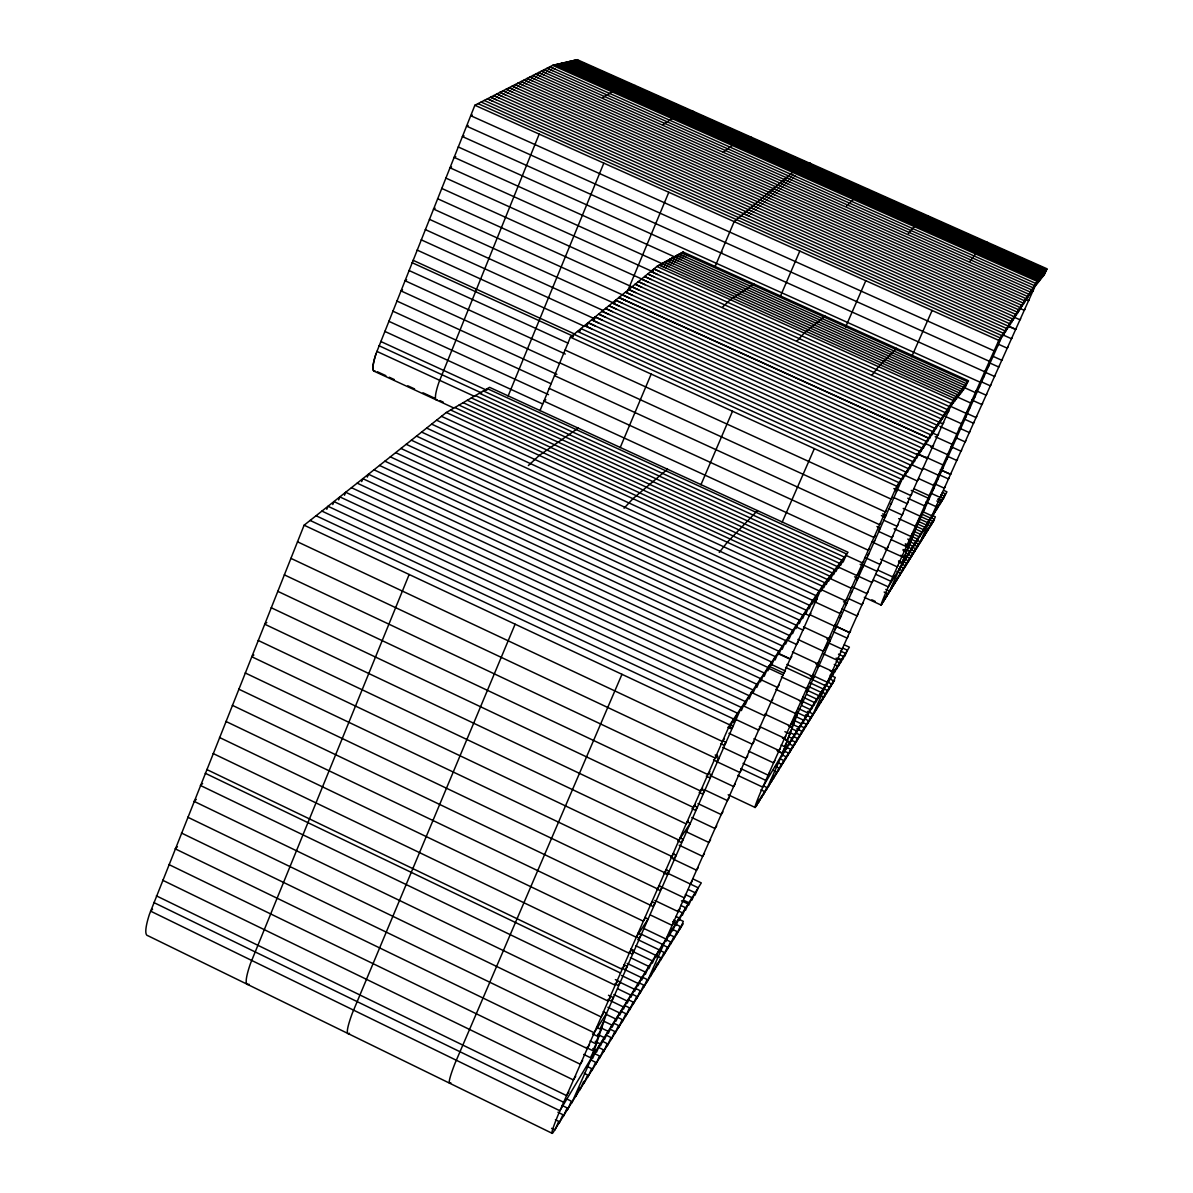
<?xml version="1.0" encoding="UTF-8"?>
<svg xmlns="http://www.w3.org/2000/svg" width="1193" height="1193" viewBox="0 0 1193 1193"><rect width="100%" height="100%" fill="white"/><g stroke="black" fill="none" stroke-linecap="round" stroke-linejoin="round"><path stroke-width="1.5" d="M453.325 407.767L374.184 371.232A34.165 6.472 -65.3 0 1 376.108 353.531L474.889 105.238L552.672 65.361L577.606 59.65M766.234 790.198L782.593 753.499L797.267 714.473L903.653 475.753L580.946 328.582L579.619 331.773M683.157 923.814L552.956 1132.754A56.846 3.132 -64.8 0 1 558.548 1113.904L729.743 724.867L822.38 586.166L848.029 552.27L489.562 387.337L446.331 412.48L304.111 525.203L149.438 914.3A55.937 9.842 -63.6 0 0 147.798 935.67L552.225 1133.35M326.807 509.307L327.986 506.279L745.327 701.559L741.36 710.596M332.772 504.564L333.936 501.567L749.204 695.728L745.267 704.735M338.663 499.882L339.841 496.884L753.051 689.972L749.129 698.934M344.509 495.244L345.672 492.262L756.854 684.275L752.947 693.193M361.688 481.599L362.836 478.661L768.038 667.528L764.176 676.327M367.295 477.14L368.443 474.217L771.692 662.055L767.86 670.824M888.293 593.905L901.893 563.573L915.642 528.991L1003.417 333.294L484.209 100.451M539.176 134.108L438.875 382.461A34.314 5.846 -65.3 0 0 437.279 399.968M572.774 337.157L573.937 334.308L899.075 482.703L895.913 489.831M409.169 574.489L250.455 963.586A56.19 8.202 -63.9 0 0 249.009 984.18M508.099 396.076L603.822 163.143M539.967 410.705L570.388 337.201L656.896 266.471L683.335 251.887M614.544 302.933L615.692 300.174L622.522 303.365M627.622 291.017L668.781 192.312M652.541 272.213L653.928 268.917L951.298 403.502L948.375 410.049M515.108 624.193L352.293 1013.275A56.414 6.547 -64.2 0 0 349.504 1033.302M620.181 447.614L651.184 374.095M715.159 266.367L734.187 221.57M780.61 295.775L799.817 251.037M700.932 484.761L732.517 411.227M621.971 674.313L454.995 1063.381A56.653 4.861 -64.5 0 0 450.82 1082.812M845.658 326.897L865.805 280.668M782.19 522.146L814.357 448.598M729.654 728.177L733.665 719.006L310.12 520.446M733.531 722.347L737.528 713.22L316.041 515.749M756.735 687.526L760.627 678.638L351.458 487.683M760.478 681.889L764.355 673.046L357.169 483.15M771.483 665.366L775.316 656.642L374.005 469.803M775.077 659.968L778.895 651.274L379.493 465.449M778.641 654.614L782.429 645.98M782.161 649.32L785.948 640.716L390.335 456.859M785.65 644.086L789.423 635.511L395.673 452.639M789.11 638.896L792.853 630.366L400.952 448.449M792.54 633.751L796.268 625.251L406.187 444.288M795.925 628.666L799.638 620.211L411.376 440.187M799.28 623.626L802.978 615.2L416.506 436.116M802.606 618.63L806.289 610.249L421.606 432.075M805.901 613.679L809.57 605.343L426.647 428.078M809.167 608.788L812.821 600.482L431.627 424.126M812.388 603.941L816.027 595.665L436.578 420.204M815.594 599.125L819.218 590.893L441.485 416.327M559.144 1123.269L562.917 1114.694L557.906 1112.249M563.379 1116.439L567.137 1107.909L562.127 1105.479M567.585 1109.699L571.328 1101.199L566.302 1098.753M571.73 1103.003L592.19 1056.625L606.581 1013.275L741.36 707.479L321.901 511.096M575.846 1096.382L579.574 1087.971M592.533 1058.594L596.232 1050.213L592.891 1048.587M579.932 1089.835L583.631 1081.44M596.545 1052.196L600.228 1043.845L595.247 1041.444M583.974 1083.333L587.657 1074.982L584.302 1073.357M600.511 1045.858L604.18 1037.552L597.574 1034.361M587.97 1076.906L591.639 1068.585L588.283 1066.974M604.448 1039.58L608.102 1031.319L601.421 1028.083M591.922 1070.539L595.59 1062.262L590.565 1059.816M608.341 1033.377L611.979 1025.13L603.658 1021.119M595.844 1064.231L599.497 1055.984L592.802 1052.733M612.203 1027.218L615.827 1019.016L605.895 1014.214M599.736 1057.967L603.36 1049.765L598.349 1047.335M616.02 1021.119L619.629 1012.946L607.893 1007.295M603.583 1051.779L607.207 1043.607L602.182 1041.176M619.808 1015.079L623.402 1006.952L611.726 1001.315M911.691 356.692L932.121 310.448M607.401 1045.65L610.995 1037.507L605.984 1035.077M623.551 1009.099L627.13 1001.002L613.858 994.589M611.189 1039.565L614.768 1031.453L609.757 1029.037M627.264 1003.179L630.843 995.111L617.616 988.743M614.932 1033.541L618.496 1025.473L613.485 1023.042M630.948 997.303L634.512 989.265L619.435 982.018M812.001 716.59L953.267 400.49L656.896 266.471L683.186 252.066L968.537 380.806L953.267 400.49L896.748 486.222L761.656 789.677A43.112 1.864 -65.1 0 0 755.273 807.467L834.548 680.338M618.63 1027.576L622.194 1019.538L617.184 1017.122M634.601 991.487L638.136 983.479L621.464 975.456M622.314 1021.67L625.848 1013.662L620.837 1011.246M638.21 985.716L641.745 977.753L621.717 968.134M625.952 1015.81L629.486 1007.831L624.461 1005.416M641.789 980.005L645.309 972.071L627.13 963.347M629.561 1010.009L633.08 1002.06L628.055 999.645M645.338 974.353L648.843 966.449L630.426 957.606M633.14 1004.252L636.644 996.349L631.619 993.918M648.858 968.746L652.347 960.872L632.335 951.268M636.689 998.556L640.179 990.667L635.153 988.251M652.347 963.183L655.807 955.354L635.899 945.795M640.194 992.904L643.668 985.06L638.658 982.644M655.792 957.681L659.252 949.867L637.763 939.577M643.683 987.312L647.143 979.483L642.117 977.067M659.222 952.223L662.667 944.438L640.88 934.015M647.128 981.75L822.38 586.166L446.331 412.48M650.543 976.262L653.988 968.492M665.977 941.456L669.392 933.731M653.943 970.804L657.358 963.079M669.303 936.132L672.703 928.452M657.298 965.405L660.713 957.711L657.358 956.1M672.598 930.868L675.999 923.218L672.643 921.607M660.624 960.037L664.024 952.372L660.668 950.761M675.879 925.649L679.264 918.028L675.924 916.418M663.934 954.728L667.319 947.093L662.279 944.677M679.13 920.474L682.485 912.869L677.505 910.498M667.2 949.464L670.585 941.859L665.545 939.443M682.336 915.344L685.692 907.769L680.726 905.398M670.451 944.245L673.806 936.669L670.451 935.058M685.528 910.244L688.868 902.713L683.828 900.312M673.672 939.07L677.013 931.524L671.987 929.123M688.689 905.204L692.029 897.703L685.334 894.511M676.863 933.94L680.189 926.424L675.163 924.023M691.821 900.208L695.146 892.737L688.48 889.56M680.025 928.855L683.35 921.369L678.31 918.968M694.937 895.242L698.248 887.801L666.917 872.873M898.225 486.312L901.371 479.213L577.457 331.43M902.892 479.213L906.024 472.16L584.555 325.614L591.698 328.88M905.233 475.664L908.35 468.64L588.119 322.707L586.971 325.525L588.194 322.662L595.232 325.957M907.545 472.13L910.662 465.136L591.653 319.828M909.856 468.64L912.943 461.661L595.158 316.95L594.01 319.754L595.232 316.906L602.211 320.171M912.138 465.166L915.225 458.216L598.632 314.117M914.405 461.721L917.477 454.787L602.077 311.298L609.086 314.49M916.656 458.306L919.714 451.401L605.507 308.495M918.878 454.906L921.935 448.031L608.907 305.721L615.856 308.883M921.085 451.536L924.128 444.691L612.277 302.962L619.197 306.109M923.293 448.21L926.32 441.38L615.618 300.233M925.47 444.885L928.482 438.085L618.943 297.504L928.467 438.114M927.632 441.604L930.644 434.819L433.491 209.029L435.162 208.223M929.779 438.338L932.777 431.583L625.505 292.151L632.335 295.238M931.912 435.102L934.894 428.362L628.741 289.496L635.556 292.583M934.015 431.881L936.997 425.17L437.592 198.724M821.187 591.161L824.915 582.81L450.611 409.989M823.722 587.806L827.42 579.5L454.831 407.529M826.227 584.481L829.91 576.204L459.022 405.098M828.703 581.185L832.371 572.953L463.182 402.682M831.163 577.934L834.817 569.732L467.283 400.281M833.594 574.698L837.232 566.526L471.369 397.925M756.317 806.11L759.344 799.325M758.778 802.188L761.79 795.433M761.283 798.162L764.295 791.421L760.925 789.841M763.774 794.165L766.771 787.44L763.401 785.859M768.695 786.247L771.662 779.581M782.041 756.317L784.994 749.681M771.125 782.34L774.093 775.689M784.427 752.515L787.38 745.893M773.541 778.462L776.494 771.826L773.124 770.246M786.798 748.727L789.736 742.135L786.381 740.57M775.927 774.6L778.88 767.994L775.525 766.413M789.155 744.969L792.077 738.407L788.737 736.842M778.313 770.782L781.251 764.191L777.881 762.61M791.481 741.241L794.404 734.709L789.408 732.368M780.669 766.98L783.607 760.418L780.237 758.837M793.807 737.557L796.715 731.026L791.734 728.699M783.026 763.207L785.933 756.675L782.578 755.094M796.104 733.874L799.012 727.387L792.391 724.285M936.117 428.69L939.085 422.009M938.205 425.528L941.158 418.862L638.344 281.652M940.263 422.382L943.216 415.746L641.491 279.073M942.321 419.265L945.259 412.644L644.623 276.508L651.303 279.535M944.349 416.178L947.287 409.572L647.724 273.972L654.39 276.985M946.377 413.106L949.3 406.53L650.796 271.452M792.599 172.374L810.196 163.337L1047.2 268.887L1037.239 281.399L998.809 340.393L887.368 588.984A34.895 1.238 -65.3 0 0 881.15 605.09L864.314 597.32M836.01 571.492L839.633 563.364L475.396 395.569M838.396 568.315L842.004 560.233L479.407 393.243M840.767 565.169L844.361 557.116L483.374 390.931M843.108 562.067L846.687 554.044L487.296 388.65M785.352 759.464L788.26 752.947L784.89 751.366M798.385 730.235L801.278 723.763L794.538 720.602M787.648 755.751L790.556 749.264L787.186 747.668M800.652 726.612L803.545 720.169L795.149 716.232M789.945 752.067L792.838 745.595L789.483 744.014M802.904 723.033L805.782 716.59L797.416 712.683M792.227 748.399L795.105 741.957L791.734 740.376M805.141 719.454L808.004 713.056L798.013 708.374M794.493 744.76L797.356 738.333L794.001 736.767M807.363 715.919L810.226 709.537L801.92 705.659M796.73 741.151L799.593 734.754L796.223 733.173M809.57 712.4L812.418 706.032L802.486 701.395M798.952 737.572L801.815 731.19L796.76 728.819M811.762 708.91L814.595 702.573L802.785 697.055M801.174 734.008L804.022 727.641L800.652 726.075M813.924 705.451L816.758 699.128L806.677 694.415M803.366 730.489L806.2 724.136L802.829 722.555M816.087 702.006L818.905 695.713L807.184 690.24M805.543 726.969L808.377 720.647L804.992 719.066M818.234 698.591L821.038 692.313L809.346 686.87M807.721 723.495L810.539 717.187L805.484 714.831M820.352 695.206L823.155 688.943L809.838 682.739M809.868 720.035L812.672 713.742L807.616 711.386M822.469 691.836L825.258 685.587L812.001 679.413M814.118 713.19L816.907 706.942M826.645 685.17L829.418 678.966M816.236 709.805L819.009 703.572M828.717 681.874L831.476 675.685M818.323 706.435L821.097 700.231M830.76 678.593L833.519 672.434L830.179 670.884M820.396 703.095L823.17 696.906L819.785 695.34M832.803 675.342L835.547 669.198M822.454 699.769L825.213 693.61L821.858 692.044M834.832 672.121L837.561 665.992L834.25 664.441M824.512 696.488L827.256 690.329L823.886 688.764M836.845 668.915L839.574 662.801L836.263 661.265M826.54 693.208L829.284 687.079L824.244 684.737M838.843 665.724L841.557 659.64L838.172 658.059M828.568 689.957L831.297 683.857L827.927 682.277M840.826 662.562L843.54 656.493L838.485 654.152M830.567 686.736L833.296 680.636L829.94 679.071M842.795 659.416L845.494 653.361L840.454 651.035M832.565 683.529L835.279 677.46L830.224 675.104M844.748 656.299L847.448 650.26L842.422 647.933M997.751 343.838L1000.36 338.007L478.02 103.627M999.302 341.452L1001.896 335.651L481.122 102.046M1002.433 336.635L1005.013 330.864L487.43 98.81L493.127 101.375M1003.999 334.219L1006.579 328.463L490.591 97.185L496.273 99.735M1005.565 331.818L1008.13 326.077L493.723 95.574L499.405 98.124M1007.116 329.432L1009.666 323.706L496.855 93.979M1008.652 327.061L1011.202 321.349L499.956 92.383M1010.188 324.705L1012.723 319.008L503.043 90.802L508.665 93.322M1011.709 322.364L1014.244 316.697L506.1 89.236L511.708 91.742M1013.215 320.037L1015.75 314.385L509.143 87.671M1014.721 317.726L1017.241 312.089L512.17 86.12L517.747 88.61M1016.212 315.429L1018.733 309.807L515.182 84.584L520.73 87.059M1017.704 313.148L1020.209 307.54L518.15 83.063M1019.18 310.881L1021.67 305.289L521.147 81.527L526.665 83.987M1020.641 308.614L1023.132 303.052L524.1 80.006L529.603 82.466M1022.103 306.377L1024.578 300.815L773.407 188.539L779.014 191.044M1023.549 304.155L1026.025 298.608L529.946 77.008L535.418 79.454M1024.981 301.933L1027.456 296.416L777.776 184.855L783.354 187.346M1026.412 299.741L1028.873 294.224L535.732 74.041L541.175 76.471M1027.829 297.549L1030.29 292.061L538.595 72.579M1029.246 295.387L1031.691 289.899L541.443 71.118M1030.648 293.224L1033.093 287.752L544.276 69.656L549.675 72.072M1032.049 291.077L1034.48 285.619L547.095 68.225L552.478 70.626M1033.436 288.945L1035.867 283.502L549.884 66.793L555.252 69.179M951.79 405.188L954.773 398.566L659.475 265.07L666.067 268.022M953.296 403.249L956.249 396.658L449.955 167.766L451.595 167.02M954.773 401.325L957.725 394.749L664.561 262.281M956.249 399.416L959.187 392.87L667.081 260.894M957.711 397.523L960.633 391.006L669.571 259.522M959.157 395.644L962.08 389.142L672.062 258.165M960.604 393.779L963.512 387.293L674.522 256.823M962.035 391.915L964.928 385.473L676.968 255.481M963.452 390.081L966.345 383.654L679.384 254.154L685.841 256.927M964.854 388.262L967.732 381.849L681.799 252.827M881.746 604.389L884.267 598.782M883.357 601.824L885.862 596.246M885.012 599.169L887.517 593.607L884.147 592.056M886.653 596.53L889.143 590.967L885.773 589.417M889.918 591.281L892.394 585.763M901.028 566.526L903.489 561.053M891.529 588.686L894.004 583.183M902.609 564.006L905.069 558.533M893.139 586.106L895.6 580.618M904.19 561.485L906.635 556.042M894.735 583.541L897.181 578.068M905.755 558.995L908.186 553.567M896.316 580.991L898.761 575.533M907.306 556.52L909.737 551.091L906.426 549.585M897.897 578.471L900.327 573.028L896.957 571.462M908.842 554.059L911.273 548.646L907.888 547.095M899.462 575.951L901.893 570.522L898.523 568.972M910.378 551.598L912.809 546.215L907.739 543.889M901.013 573.445L903.444 568.032L900.059 566.481M911.914 549.168L914.33 543.784L909.275 541.473M902.564 570.955L904.98 565.557L901.61 564.006M913.435 546.737L915.836 541.383L910.796 539.072M904.1 568.479L906.516 563.096L903.131 561.545M914.942 544.336L917.342 538.997L912.317 536.686M905.621 566.019L908.037 560.65L904.667 559.099M916.433 541.95L918.834 536.611L912.153 533.554M907.142 563.573L909.558 558.22L906.158 556.669M917.924 539.564L920.325 534.255L913.659 531.198M908.663 561.142L911.064 555.804L907.679 554.253M919.415 537.208L921.801 531.899L915.15 528.857M910.17 558.727L912.556 553.403L909.185 551.852M920.892 534.852L923.263 529.558L914.986 525.77M911.661 556.326L914.047 551.017L910.662 549.466M922.353 532.51L924.724 527.246L916.478 523.473M913.137 553.94L915.523 548.646L912.153 547.095M923.814 530.184L926.171 524.935L917.715 521.058M914.613 551.569L916.985 546.29L913.599 544.724M925.261 527.888L927.617 522.638L919.177 518.776M916.09 549.198L918.446 543.933L915.076 542.383M926.693 525.591L929.049 520.357L920.638 516.509M917.551 546.856L919.907 541.607L916.537 540.056M928.124 523.295L930.465 518.09L922.085 514.258M918.998 544.53L1037.239 281.399L552.672 65.361L577.472 59.769L810.122 163.396M920.444 542.204L922.785 536.984M930.972 518.776L933.299 513.587M921.876 539.892L924.217 534.688M932.374 516.524L934.701 511.365M923.293 537.596L925.634 532.406M933.776 514.302L936.087 509.143M924.709 535.329L927.05 530.139M935.163 512.08L937.474 506.936M926.126 533.047L928.452 527.888M936.55 509.873L938.846 504.743M927.528 530.796L929.839 525.651L926.469 524.1M937.922 507.681L940.218 502.566L936.833 501.015M928.915 528.559L931.241 523.414L927.841 521.863M939.294 505.504L941.575 500.404L938.205 498.853M930.301 526.322L932.613 521.207L929.228 519.656M940.651 503.327L942.932 498.242L939.577 496.706M931.688 524.115L933.985 519L930.615 517.449M941.993 501.179L944.289 496.094L940.934 494.573M933.06 521.908L935.357 516.808L931.972 515.257M943.35 499.032L945.617 493.962L942.276 492.441M1035.733 285.664L1038.208 280.191L555.088 64.81L560.442 67.196M1036.702 284.441L1039.163 278.968L557.474 64.273L562.828 66.629M1037.671 283.218L1040.132 277.775L559.86 63.736M1038.626 282.01L1041.086 276.582L562.231 63.214M1039.58 280.802L1042.026 275.389L801.1 168.004L806.498 170.345M1040.535 279.609L1042.965 274.211L566.929 62.155M1041.474 278.416L1043.905 273.033L569.255 61.618M1042.414 277.238L1044.829 271.87L571.566 61.111M1043.338 276.06L1045.754 270.707L807.661 164.649L813.015 166.931M1044.263 274.897L1046.679 269.558L576.144 60.068L581.409 62.29M911.02 539.534L913.346 534.762M794.821 721.019L791.794 727.119L788.439 725.538M789.334 733.68L792.346 727.596L788.976 726.015M784.472 746.609L787.469 740.54L782.459 738.184M596.962 1042.279L592.772 1050.645L586.061 1047.394M594.621 1049.333L590.431 1057.684L583.735 1054.418M604.165 1020.567L599.93 1028.992L596.589 1027.367M601.734 1027.889L597.514 1036.299L592.489 1033.869M599.348 1035.077L595.143 1043.457L590.117 1041.012M943.618 490.323L946.959 491.844L888.308 586.881L873.291 579.962M844.376 644.861L849.386 647.188L782.593 753.499L762.745 787.141L737.766 775.375M934.417 519.716L881.15 605.09M673.941 922.457L672.106 925.365L650.394 914.971M833.4 669.467L832.267 671.256L815.848 663.785M936.788 505.414L936.028 506.637L925.977 502.044M568.852 1091.819L566.481 1095.577L156.372 895.854M769.44 772.945L768.053 775.137L743.045 763.371M893.632 575.518L892.722 576.95L877.69 570.03M582.616 1060.562L580.275 1064.245L168.869 864.522M780.371 748.399L779.014 750.561L753.931 738.78M901.789 556.743L902.683 555.327M680.01 908.753L678.191 911.631L654.778 900.447M838.321 658.447L837.188 660.236L823.945 654.077M940.919 496.213L940.159 497.421L931.778 493.604M575.727 1076.205L573.371 1079.933L162.606 880.21M774.898 760.687L773.526 762.864L748.473 751.098M898.15 565.437L897.255 566.854L880.538 559.174M589.521 1044.874L587.21 1048.528L175.132 848.79L177.414 846.762M785.859 736.096L784.502 738.228L759.389 726.462M907.217 545.216L906.337 546.603L891.26 539.698M686.094 895.018L684.29 897.852L658.745 885.698M843.242 647.426L842.139 649.186L828.867 643.027M945.065 487.012L944.304 488.205L934.253 483.612M797.267 714.473L790.005 725.866L764.862 714.1M849.55 632.573L836.278 626.414L849.55 632.573L850.654 630.843M915.642 528.991L910.885 536.462L894.109 528.767M950.538 474.337L940.457 469.759L950.538 474.337L951.283 473.174M690.404 884.058L692.194 881.239M848.178 636.376L847.075 638.106L833.803 631.962M949.21 477.782L948.45 478.96L940.069 475.142M698.308 867.445L696.533 870.219L673.016 859.035M704.437 853.606L702.677 856.365L679.13 845.166M858.095 614.216L857.006 615.916L842.034 608.982M957.517 459.305L956.771 460.453L948.375 456.636M603.404 1013.364L601.123 1016.943L187.733 817.19M796.849 711.416L795.522 713.489L770.35 701.723M801.428 704.273L802.725 702.23L799.414 700.679M916.313 524.935L915.434 526.292L898.657 518.612M919.311 520.252L920.161 518.925M710.581 839.738L708.836 842.467L685.662 831.476M863.061 603.106L861.972 604.776L848.655 598.632M961.677 450.029L960.947 451.178L950.851 446.585M610.369 997.557L608.102 1001.091L194.041 801.338L196.293 799.385M802.367 699.023L801.04 701.081L775.838 689.315M806.9 691.97L808.198 689.957M920.877 514.765L920.012 516.107L903.205 508.427M923.844 510.142L924.694 508.829M716.739 825.839L715.01 828.538L691.806 817.548M868.027 591.967L866.953 593.622L853.621 587.478M965.853 440.754L965.122 441.872L956.697 438.055M617.348 981.69L615.096 985.194L200.379 785.441L202.616 783.518M625.072 969.745L627.264 966.345L623.924 964.734M807.885 686.616L806.587 688.659L781.34 676.893M812.388 679.652L813.686 677.654L810.36 676.103M925.44 504.579L924.575 505.907L907.754 498.227M928.378 500.016L929.228 498.719M722.913 811.911L721.183 814.565L697.965 803.59M873.008 580.827L871.949 582.452L858.602 576.308M970.028 431.463L969.298 432.567L959.187 427.989M624.357 965.793L622.12 969.253L206.747 769.5M813.432 674.194L812.135 676.192L786.858 664.426M817.891 667.305L819.173 665.336M930.003 494.379L929.168 495.691L914.002 488.787M932.926 489.876L933.776 488.593M729.102 797.953L727.387 800.578L704.124 789.587M878.003 569.643L876.959 571.268L863.583 565.109M974.204 422.158L973.488 423.247L965.062 419.429M631.38 949.852L629.158 953.267L213.115 753.514M818.98 661.727L817.682 663.711L792.391 651.945M823.409 654.927L824.676 652.989M934.596 484.164L933.746 485.462L918.58 478.542M937.489 479.72L938.324 478.438M881.06 562.813L880.016 564.423L864.836 557.444M942.873 468.282L938.339 475.217L923.158 468.297M976.769 416.461L976.053 417.55L967.642 413.747M645.488 917.835L643.295 921.16L225.909 721.422M830.119 636.734L828.837 638.673L803.485 626.907M834.474 630.098L835.711 628.204M943.782 463.689L942.947 464.942L926.066 457.262M946.631 459.35L947.436 458.112M735.306 783.95L733.606 786.545L710.312 775.569M741.524 769.932L739.839 772.482L716.501 761.507M888.024 547.244L886.981 548.825L871.919 541.905M982.585 403.502L981.884 404.561L971.743 399.983M747.743 755.87L746.072 758.39L722.719 747.414M893.035 536.015L892.006 537.566L878.6 531.422M986.79 394.152L986.089 395.196L975.949 390.618M650.394 905.055L652.556 901.759M662.1 887.294L659.997 890.5L656.627 888.904M835.696 624.207L834.444 626.116L809.57 614.589M840.021 617.661L841.259 615.782M948.375 453.415L947.555 454.667L930.659 446.972M951.209 449.135L952.014 447.912M753.991 741.778L752.336 744.268L728.938 733.292M898.075 524.756L897.047 526.292L883.625 520.148M990.995 384.787L990.309 385.831L981.839 382.014M659.669 885.653L657.507 888.889L238.764 689.151M841.289 611.636L840.051 613.53L815.147 602.003M845.583 605.179L846.806 603.33L843.451 601.779M952.998 443.125L952.178 444.363L935.252 436.683M955.787 438.905L956.592 437.697M666.783 869.488L664.65 872.694L245.221 672.956M846.896 599.05L845.658 600.914L820.724 589.387M851.146 592.682L852.354 590.863M957.621 432.835L956.816 434.043L939.875 426.363M960.38 428.675L961.185 427.482M760.254 727.641L758.599 730.116L735.171 719.125M903.116 513.482L902.102 515.003L888.666 508.844M995.216 375.407L994.53 376.436L984.359 371.858M766.517 713.489L764.892 715.919L743.105 705.719M908.156 502.193L907.157 503.685L893.706 497.526M999.436 366.027L998.75 367.026L990.279 363.209M673.911 853.278L671.793 856.455L251.693 656.717L253.855 655.017M852.518 586.449L851.295 588.283L829.657 578.292M856.723 580.156L857.931 578.351L854.576 576.816M962.244 422.516L961.439 423.709L946.183 416.789M964.988 418.4L965.778 417.237M772.81 699.292L771.2 701.693L751.053 692.283M911.78 494.066L910.796 495.542L897.33 489.398M970.371 406.977L966.091 413.345L950.806 406.44M1002.463 359.272L1001.792 360.271L993.307 356.453M686.064 824.005L688.212 820.814M862.524 563.036L863.762 561.202M867.908 555.088L869.086 553.328M970.684 403.07L971.505 401.862M974.189 397.88L974.964 396.732M779.118 685.065L777.508 687.436L760.702 679.592M918.282 479.541L917.298 480.988L905.502 475.604M1007.891 347.193L1007.235 348.177L998.735 344.359M785.426 670.809L783.846 673.135L768.695 666.082M923.352 468.178L922.383 469.61L912.257 465.002M1012.126 337.768L1011.47 338.723L1003.194 335.009M695.444 804.41L693.387 807.437L271.214 607.729M869.443 548.452L868.25 550.212L543.933 401.131L545.798 399.715M873.544 542.427L874.708 540.697M976.172 391.453L975.397 392.586L963.78 387.352M978.842 387.516L979.602 386.398M702.662 788.021L700.619 791.019L277.76 591.31M875.11 535.732L873.932 537.461L549.198 388.396M879.166 529.796L880.33 528.096L876.944 526.545M980.825 381.059L980.064 382.192L458.246 146.963M983.479 377.197L984.225 376.078M791.764 656.508L790.184 658.819L778.388 653.332M928.437 456.8L927.483 458.216L917.342 453.594M1016.376 328.314L1015.72 329.268L1009.099 326.3M798.117 642.192L796.551 644.459L786.426 639.746M933.537 445.407L932.583 446.793L925.813 443.721M1020.626 318.844L1019.985 319.784L1013.349 316.816M709.895 771.603L707.867 774.555L284.322 574.847M880.792 522.981L879.614 524.696L554.477 375.646M985.493 370.65L984.732 371.769L462.392 136.554L464.032 135.868M988.117 366.847L988.863 365.759M804.47 627.831L802.934 630.053L796.163 626.921M938.637 433.984L937.698 435.341L932.613 433.044M1024.891 309.375L1024.25 310.299L1019.269 308.062M717.157 755.124L715.144 758.032L290.898 558.354M886.474 510.216L885.31 511.901L559.771 362.851M890.455 504.46L891.603 502.805M990.175 360.226L989.415 361.315L466.552 126.13L468.178 125.474M992.77 356.483L993.501 355.41M724.434 738.616L722.436 741.479L297.504 541.801M892.17 497.421L891.022 499.077L565.079 350.041M896.122 491.755L897.24 490.129L893.855 488.578M994.858 349.788L994.112 350.861L470.713 115.691L472.339 115.05M997.423 346.104L998.153 345.045M810.852 613.426L809.316 615.633L804.336 613.321M943.752 422.531L942.813 423.888L635.168 284.247M1029.156 299.875L1028.515 300.785L1025.205 299.309M817.25 599.005L815.729 601.168L812.403 599.632M947.958 412.405L948.882 411.078M1032.795 291.271L1033.421 290.376M970.103 261.237L975.65 253.93L987.536 242.313M871.68 375.527L878.525 366.698L896.599 348.356M719.26 552.419L727.298 542.248L757.451 510.589M908.35 233.396L914.375 226.595L928.154 215.873M796.73 341.362L804.216 333.086L825.064 316.07M624.073 508.218L632.946 498.674L667.513 469.207M846.747 205.897L853.383 199.395L869.041 189.538M722.391 307.272L730.34 299.682L753.931 283.979M528.365 465.538L539.296 455.413L578.217 428.123M152.585 909.215L150.527 911.109L559.875 1110.758L592.19 1056.625L701.305 882.909L693.044 878.973M734.083 221.63L792.674 172.329L810.315 163.202M266.814 622.522L264.667 624.178L686.139 823.901M723.286 152.152L732.189 145.427L751.56 137.314M720.826 252.976L722.123 252.021M662.965 124.698L672.062 118.614L693.267 111.352M602.733 97.558L612.218 91.921L635.228 85.493M402.578 289.899L400.863 290.838L559.428 363.433M406.634 279.744L404.919 280.668L565.318 354.038M455.756 156.626L454.101 157.342L675.357 257.241M374.184 371.232L375.094 371.277L374.184 371.232A34.224 6.472 -65.3 0 1 376.108 353.531M573.863 60.589L807.586 164.694M801.025 168.064L564.587 62.677L569.896 64.974M777.702 184.915L532.853 75.517L538.311 77.963M527.038 78.499L773.332 188.598M1008.995 326.539L1015.616 329.507M474.889 105.238L998.809 340.393M957.457 397.03L970.714 403.025M445.839 178.07L651.691 271.214M441.708 188.405L642.386 279.296M809.361 163.695L814.61 166.081M806.11 165.38L811.404 167.781M573.967 60.485L579.127 62.826M804.485 166.215L809.779 168.631M571.671 61.007L576.845 63.363M802.829 167.08L808.138 169.481M569.359 61.544L574.534 63.9M567.018 62.066L572.222 64.437M799.504 168.795L804.857 171.225M797.834 169.66L803.187 172.09M562.321 63.154L567.555 65.526M796.149 170.539L801.517 172.985M559.949 63.691L565.199 66.077M794.449 171.404L799.832 173.865M790.631 174.059L796.059 176.519M429.391 219.303L614.41 303.395M425.29 229.578L603.375 310.598M917.208 453.892L927.349 458.5M788.528 175.818L793.971 178.294M786.411 177.608L791.869 180.083M784.293 179.397L789.766 181.888M541.503 71.088L546.856 73.534M782.146 181.202L787.634 183.692M538.654 72.549L544.023 74.995M779.998 183.006L785.501 185.512M775.644 186.66L781.176 189.195M527.097 78.484L532.525 80.96M771.245 190.373L776.822 192.908M769.023 192.237L774.615 194.787M766.801 194.116L772.393 196.681M518.239 83.018L523.712 85.523M764.549 196.01L770.171 198.575M762.282 197.919L767.919 200.499M760.016 199.827L765.667 202.422M421.204 239.823L594.054 318.546M417.118 250.068L584.749 326.479M937.877 499.39L941.247 500.941M413.046 260.283L575.444 334.398M412.092 262.684L572.774 336.038M911.243 490.427L928.079 498.107M570.388 337.201L896.748 486.222M408.975 270.483L567.853 343.077M923.531 512.006L931.882 515.823M509.217 87.656L514.735 90.176M757.719 201.766L763.386 204.346M755.408 203.705L761.104 206.3M753.096 205.658L758.793 208.268M500.016 92.368L505.593 94.918M750.755 207.612L756.481 210.236M496.914 93.949L502.507 96.514M748.414 209.595L754.155 212.22M746.043 211.579L751.799 214.218M743.671 213.592L749.443 216.231M882.581 513.915L885.952 515.465L884.803 517.136L881.433 515.6M396.807 300.994L556.892 374.363M907.739 539.072L911.034 540.593L908.708 545.35L905.338 543.799M905.383 544.754L908.768 546.305L906.441 551.062L903.056 549.496M392.765 311.119L551.032 383.728M903.101 550.51L906.471 552.061L904.16 556.803L900.79 555.252M885.057 549.048L904.234 557.713L901.908 562.455L898.553 560.904M388.724 321.245L548.512 394.629M898.538 562.037L901.893 563.573M384.698 331.341L542.651 403.965M845.867 555.297L862.554 562.977M380.686 341.437L486.774 390.26M860.153 564.289L863.508 565.825L856.932 575.608L838.604 567.167M875.781 574.325L890.798 581.245M378.971 345.716L481.689 393.019M376.854 351.383L474.516 396.389M681.919 252.677L688.227 255.585M677.072 255.347L683.425 258.284M674.627 256.689L680.994 259.642M672.166 258.061L678.549 261.013M669.676 259.418L676.088 262.385M667.17 260.805L673.613 263.787M664.65 262.192L671.122 265.189M662.115 263.593L668.602 266.591M871.844 599.811L875.155 601.347M377.435 371.769L385.876 375.676M389.246 377.227L394.316 379.568M407.812 385.801L414.567 388.918M423.008 392.81L434.819 398.253M439.889 400.594L443.259 402.16M653.928 268.917L660.475 271.944M650.871 271.407L657.447 274.465M641.551 279.028L648.202 282.115M638.404 281.608L645.07 284.695M635.228 284.202L641.923 287.304M632.036 286.812L638.747 289.929M826.853 639.06L830.194 640.611L823.259 651.199L797.938 639.448M836.114 658.118L841.065 660.415M384.907 461.169L782.414 646.01M778.224 653.689L790.034 659.177M622.299 294.775L629.084 297.937M619.003 297.46L625.818 300.636M605.582 308.45L612.486 311.671M598.707 314.057L605.671 317.323M814.133 676.118L827.345 682.262M785.561 667.379L810.822 679.13M771.439 664.486L784.905 670.749M767.889 667.916L783.026 674.984M591.728 319.769L598.737 323.049M784.89 731.682L789.915 734.038L786.918 740.122L783.547 738.556M781.117 745.029L785.083 746.907L782.086 752.977L777.046 750.606M729.833 724.419L733.203 726L731.249 728.804L727.879 727.223M304.111 525.203L729.743 724.867M777.612 751.172L782.593 753.499M722.645 740.749L726 742.329L724.047 745.163L720.676 743.582M715.189 755.005L717.888 756.273M740.734 768.575L765.742 780.356M715.472 757.033L718.827 758.614L716.844 761.492L713.489 759.911M708.314 773.273L711.669 774.854L709.671 777.776L706.301 776.181M728.177 794.762L755.02 807.422M701.186 789.468L704.526 791.048L702.513 794.001L699.158 792.42M694.043 805.693L697.383 807.258L695.355 810.271L691.985 808.675M686.974 821.723L690.315 823.304L678.981 840.155L258.18 640.432M679.906 837.784L683.231 839.365L681.173 842.452L677.803 840.856M672.852 853.8L676.177 855.381L674.09 858.513L670.734 856.917M665.813 869.786L669.124 871.367L667.036 874.529L663.666 872.933M681.486 900.819L688.093 903.966M651.736 901.595L655.106 903.19L652.974 906.441L232.322 705.302M673.598 920.086L676.953 921.682M644.757 917.447L648.112 919.042L636.212 937.236L219.497 737.483M644.354 928.676L666.037 939.07M637.808 933.254L641.148 934.85L638.986 938.175L635.63 936.565M630.858 949.017L634.199 950.612L632.022 953.982L628.666 952.372M205.241 773.258L620.464 973.011M615.364 979.617L620.36 982.033L618.138 985.463L614.783 983.852M608.475 995.26L613.456 997.661L611.234 1001.151L607.878 999.54M603.27 1011.664L606.581 1013.275L594.159 1032.75L181.425 833.012M153.733 902.49L563.558 1102.213M555.401 1119.72L558.742 1121.345L554.954 1129.95L551.613 1128.324"/></g></svg>
